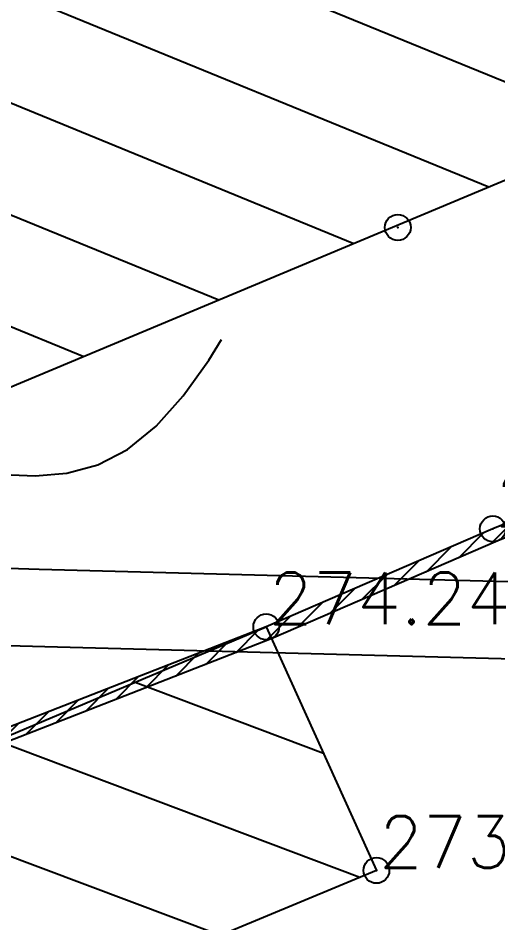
# Model space of a CAD drawing. Header units: millimetres. Extents: x 524954 to 526204, y 9523489 to 9524010.
# Drawn here: x 525656.86 to 525666.14, y 9523622.87 to 9523640.36 of the extents above; entities that cross this region are included whole.
import ezdxf

# ---------------------------------------------------------------- set-up
doc = ezdxf.new("R2010")
doc.units = ezdxf.units.MM
doc.header["$PDMODE"] = 32
doc.header["$PDSIZE"] = 0.5
for name, color, linetype in [('Bati', 6, 'Continuous'), ('Bati_H', 1, 'Continuous'), ('Cloture', 7, 'Continuous'), ('CN_05_00', 6, 'Continuous'), ('Murs', 1, 'Continuous'), ('PLUME_5', 6, 'Continuous'), ('PLUME_6', 2, 'Continuous'), ('TopoAlt', 3, 'Continuous'), ('TOPOJIS', 7, 'Continuous')]:
    doc.layers.add(name, color=color, linetype=linetype)
doc.styles.add('Simplex 1.0', font='Simplex.shx', dxfattribs={"width": 0.99, "height": 1})

# ---------------------------------------------------------------- blocks, each defined once
blk = doc.blocks.new('TCPOINT M')
at = {"color": 0}
blk.add_point((0, 0), dxfattribs=at)
at = {"layer": 'TopoAlt', "style": 'Simplex 1.0', "width": 0.99}
blk.add_attdef('ALT', (0.15, 0.15), '', height=1, dxfattribs=at)

msp = doc.modelspace()

# ---------------------------------------------------------------- hatches: boundary and pattern name
at = {"layer": 'Bati_H'}
h = msp.add_hatch(dxfattribs=at)
h.set_pattern_fill('_U', color=256, scale=2, angle=157.7328, style=0, pattern_type=0)
h.set_pattern_definition([(157.732769304, (0, 0), (-0.75785388044, -1.85085318054), [])])
h.paths.add_polyline_path([(525656.344, 9523633.069), (525652.054, 9523643.308), (525664.745, 9523648.591), (525664.31, 9523650.158), (525670.807, 9523652.975), (525670.561, 9523653.664), (525671.295, 9523653.964), (525676.572, 9523641.367), (525676.509, 9523641.517)])
h = msp.add_hatch(dxfattribs=at)
h.set_pattern_fill('_U', color=256, scale=2, angle=-20.6727, style=0, pattern_type=0)
h.set_pattern_definition([(339.327251018, (0, 0), (0.70605977586, 1.87122408944), [])])
h.paths.add_polyline_path([(525661.659, 9523628.591), (525663.788, 9523623.881), (525655.202, 9523620.308), (525653.342, 9523625.079)])
at = {"layer": 'Murs'}
h = msp.add_hatch(dxfattribs=at)
h.set_pattern_fill('_U', color=256, scale=0.25, angle=45, style=0, pattern_type=0)
h.set_pattern_definition([(45, (0, 0), (-0.1767766952966, 0.1767766952966), [])])
h.paths.add_polyline_path([(525678.367, 9523635.601), (525672.959, 9523633.312), (525666.039, 9523630.485), (525661.659, 9523628.591), (525652.361, 9523624.965), (525652.452, 9523624.732), (525661.754, 9523628.359), (525666.136, 9523630.255), (525673.055, 9523633.081), (525678.465, 9523635.371)])

# ---------------------------------------------------------------- linework, layer by layer
at = {"layer": 'Bati', "flags": 128}
for points in [[(525656.344, 9523633.069), (525652.054, 9523643.308), (525664.745, 9523648.591), (525664.31, 9523650.158), (525670.807, 9523652.975), (525670.561, 9523653.664), (525671.295, 9523653.964), (525676.572, 9523641.367), (525676.509, 9523641.517)], [(525661.659, 9523628.591), (525663.788, 9523623.881), (525655.202, 9523620.308), (525653.342, 9523625.079), (525653.342, 9523625.079)]]:
    msp.add_lwpolyline(points, close=True, dxfattribs=at)
at = {"layer": 'Cloture', "flags": 128}
for points in [[(525678.367, 9523635.601), (525672.959, 9523633.312), (525666.039, 9523630.485), (525661.659, 9523628.591), (525652.361, 9523624.965)], [(525678.465, 9523635.371), (525673.055, 9523633.081), (525666.136, 9523630.255), (525661.754, 9523628.359), (525652.452, 9523624.732)], [(525678.465, 9523635.371), (525673.055, 9523633.081), (525666.136, 9523630.255), (525661.754, 9523628.359), (525652.452, 9523624.732)], [(525661.659, 9523628.591), (525663.788, 9523623.881), (525655.202, 9523620.308), (525653.342, 9523625.079)]]:
    msp.add_lwpolyline(points, dxfattribs=at)
at = {"layer": 'CN_05_00', "elevation": 275, "flags": 128}
msp.add_lwpolyline([(525656.57, 9523631.539), (525657.192, 9523631.511), (525657.805, 9523631.562), (525658.403, 9523631.721), (525658.978, 9523632.018), (525659.528, 9523632.472), (525660.05, 9523633.06), (525660.546, 9523633.749), (525660.793, 9523634.147)], dxfattribs=at)
at = {"layer": 'PLUME_5'}
msp.add_lwpolyline([(525716.33, 9523631.005), (525706.357, 9523630.277), (525696.919, 9523629.087), (525696.919, 9523629.087), (525686.909, 9523628.858), (525676.935, 9523628.13), (525667.424, 9523627.937), (525667.424, 9523627.937), (525657.378, 9523628.206), (525647.331, 9523628.476), (525637.784, 9523628.781), (525637.747, 9523629.28), (525628.2, 9523629.586), (525627.701, 9523629.549), (525618.081, 9523630.852), (525607.998, 9523631.62), (525597.915, 9523632.389), (525587.833, 9523633.157), (525578.249, 9523633.961), (525568.166, 9523634.729)], dxfattribs=at)
at = {"layer": 'PLUME_6'}
msp.add_lwpolyline([(525716.221, 9523632.501), (525706.248, 9523631.773), (525696.809, 9523630.583), (525696.809, 9523630.583), (525686.799, 9523630.354), (525676.826, 9523629.626), (525667.315, 9523629.433), (525667.315, 9523629.433), (525657.269, 9523629.702), (525647.721, 9523630.008), (525638.173, 9523630.314), (525637.675, 9523630.277), (525628.589, 9523631.118), (525628.091, 9523631.082), (525618.008, 9523631.85), (525607.889, 9523633.117), (525598.305, 9523633.921), (525588.222, 9523634.689), (525578.14, 9523635.457), (525568.057, 9523636.225)], dxfattribs=at)

# ---------------------------------------------------------------- block references
at = {"layer": 'TOPOJIS'}
msp.add_blockref('TCPOINT M', (525664.201, 9523636.315), dxfattribs=at)
ref = msp.add_blockref('TCPOINT M', (525666.039, 9523630.485, 274.02), dxfattribs=at)
ref.add_attrib('ALT', '274.02', (525666.089, 9523630.535, 274.02), dxfattribs={"layer": 'TopoAlt', "height": 1, "style": 'Simplex 1.0', "width": 0.99})
ref = msp.add_blockref('TCPOINT M', (525661.659, 9523628.591, 274.24), dxfattribs=at)
ref.add_attrib('ALT', '274.24', (525661.709, 9523628.641, 274.24), dxfattribs={"layer": 'TopoAlt', "height": 1, "style": 'Simplex 1.0', "width": 0.99})
ref = msp.add_blockref('TCPOINT M', (525663.788, 9523623.881, 273.9), dxfattribs=at)
ref.add_attrib('ALT', '273.90', (525663.838, 9523623.931, 273.9), dxfattribs={"layer": 'TopoAlt', "height": 1, "style": 'Simplex 1.0', "width": 0.99})

doc.saveas('drawing.dxf')
